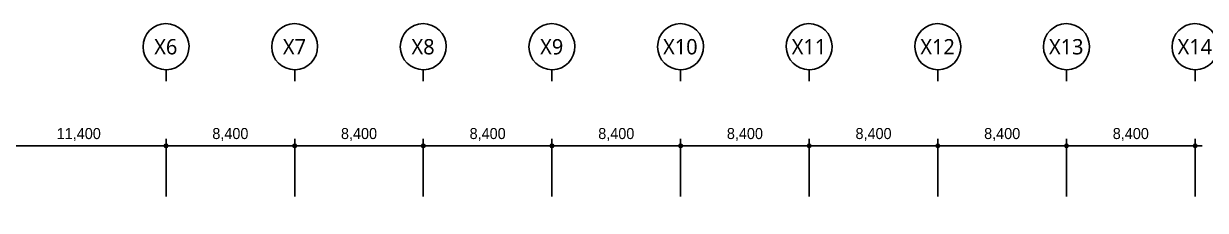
# Model space of a CAD drawing. Header units: millimetres. Extents: x 50157 to 283139, y 29188 to 187058.
# Drawn here: x 127993 to 205160, y 174898 to 187048 of the extents above; entities that cross this region are included whole.
import ezdxf
from ezdxf.enums import TextEntityAlignment as Align

# ---------------------------------------------------------------- set-up
doc = ezdxf.new("R2010")
doc.units = ezdxf.units.MM
doc.layers.get('Defpoints').update_dxf_attribs({"color": 163})
doc.layers.add('AA-AXIS-BUBL(T)', color=3, linetype='Continuous')
doc.layers.add('DIM', color=7, linetype='Continuous')
doc.styles.add('GHS', font='romans', dxfattribs={"bigfont": 'ngsw.shx'})
doc.styles.add('U', font='')
doc.styles.add('맑은고딕', font='malgun.ttf')
doc.styles.get('U').set_extended_font_data('HY울릉도L')
doc.dimstyles.new('rednautilus', dxfattribs={"dimtxt": 2.4, "dimasz": 0.77, "dimexe": 1.5, "dimexo": 3, "dimgap": 1, "dimtad": 1, "dimdec": 0, "dimzin": 0, "dimdsep": 46, "dimlunit": 6, "dimtxsty": 'GHS', "dimblk": 'DIMDOT', "dimcen": 5, "dimclrd": 7, "dimclre": 7, "dimclrt": 3, "dimadec": 0, "dimazin": 0, "dimtfac": 1, "dimtdec": 0, "dimtix": 1, "dimtmove": 2, "dimatfit": 1, "dimldrblk": 'DIMDOT', "dimfxl": 1, "dimtolj": 1, "dimtzin": 0, "dimarcsym": 0})

# ---------------------------------------------------------------- blocks, each defined once
blk = doc.blocks.new('DIMDOT')
at = {"color": 0}
blk.add_line((-2, 0), (2, 0), dxfattribs=at)
for radius in [0.5, 0.25]:
    blk.add_circle((0, 0), radius, dxfattribs=at)
blk = doc.blocks.new('*D41')
at = {"layer": 'Defpoints', "color": 0}
for p in [(-2611987, 823376), (-2620387, 819176), (-2611987, 819176)]:
    blk.add_point(p, dxfattribs=at)
at = {"layer": 'DIM', "color": 7, "lineweight": -2}
for p, q in [((-2620387, 820076), (-2620387, 823826)), ((-2611987, 820076), (-2611987, 823826)), ((-2620156, 823376), (-2612218, 823376))]:
    blk.add_line(p, q, dxfattribs=at)
at = {"layer": 'DIM', "color": 7, "lineweight": -2, "xscale": 231, "yscale": 231, "zscale": 231, "rotation": 180}
blk.add_blockref('DIMDOT', (-2620387, 823376), dxfattribs=at)
at = {"layer": 'DIM', "color": 7, "lineweight": -2, "xscale": 231, "yscale": 231, "zscale": 231}
blk.add_blockref('DIMDOT', (-2611987, 823376), dxfattribs=at)
at = {"layer": 'DIM', "color": 3, "insert": (-2616187, 824107), "char_height": 720, "attachment_point": 5, "style": 'U'}
blk.add_mtext('\\A1;8,400', dxfattribs=at)
blk = doc.blocks.new('*D44')
at = {"layer": 'Defpoints', "color": 0}
for p in [(-2620387, 823376), (-2631787, 819176), (-2620387, 819176)]:
    blk.add_point(p, dxfattribs=at)
at = {"layer": 'DIM', "color": 7, "lineweight": -2}
for p, q in [((-2631787, 820076), (-2631787, 823826)), ((-2620387, 820076), (-2620387, 823826)), ((-2631556, 823376), (-2620618, 823376))]:
    blk.add_line(p, q, dxfattribs=at)
at = {"layer": 'DIM', "color": 7, "lineweight": -2, "xscale": 231, "yscale": 231, "zscale": 231, "rotation": 180}
blk.add_blockref('DIMDOT', (-2631787, 823376), dxfattribs=at)
at = {"layer": 'DIM', "color": 7, "lineweight": -2, "xscale": 231, "yscale": 231, "zscale": 231}
blk.add_blockref('DIMDOT', (-2620387, 823376), dxfattribs=at)
at = {"layer": 'DIM', "color": 3, "insert": (-2626087, 824107), "char_height": 720, "attachment_point": 5, "style": 'U'}
blk.add_mtext('\\A1;11,400', dxfattribs=at)
blk = doc.blocks.new('*D49')
at = {"layer": 'Defpoints', "color": 0}
for p in [(-2603587, 823376), (-2611987, 819176), (-2603587, 819176)]:
    blk.add_point(p, dxfattribs=at)
at = {"layer": 'DIM', "color": 7, "lineweight": -2}
for p, q in [((-2611987, 820076), (-2611987, 823826)), ((-2603587, 820076), (-2603587, 823826)), ((-2611756, 823376), (-2603818, 823376))]:
    blk.add_line(p, q, dxfattribs=at)
at = {"layer": 'DIM', "color": 7, "lineweight": -2, "xscale": 231, "yscale": 231, "zscale": 231, "rotation": 180}
blk.add_blockref('DIMDOT', (-2611987, 823376), dxfattribs=at)
at = {"layer": 'DIM', "color": 7, "lineweight": -2, "xscale": 231, "yscale": 231, "zscale": 231}
blk.add_blockref('DIMDOT', (-2603587, 823376), dxfattribs=at)
at = {"layer": 'DIM', "color": 3, "insert": (-2607787, 824107), "char_height": 720, "attachment_point": 5, "style": 'U'}
blk.add_mtext('\\A1;8,400', dxfattribs=at)
blk = doc.blocks.new('*D50')
at = {"layer": 'Defpoints', "color": 0}
for p in [(-2595187, 823376), (-2603587, 819176), (-2595187, 819176)]:
    blk.add_point(p, dxfattribs=at)
at = {"layer": 'DIM', "color": 7, "lineweight": -2}
for p, q in [((-2603587, 820076), (-2603587, 823826)), ((-2595187, 820076), (-2595187, 823826)), ((-2603356, 823376), (-2595418, 823376))]:
    blk.add_line(p, q, dxfattribs=at)
at = {"layer": 'DIM', "color": 7, "lineweight": -2, "xscale": 231, "yscale": 231, "zscale": 231, "rotation": 180}
blk.add_blockref('DIMDOT', (-2603587, 823376), dxfattribs=at)
at = {"layer": 'DIM', "color": 7, "lineweight": -2, "xscale": 231, "yscale": 231, "zscale": 231}
blk.add_blockref('DIMDOT', (-2595187, 823376), dxfattribs=at)
at = {"layer": 'DIM', "color": 3, "insert": (-2599387, 824107), "char_height": 720, "attachment_point": 5, "style": 'U'}
blk.add_mtext('\\A1;8,400', dxfattribs=at)
blk = doc.blocks.new('*D51')
at = {"layer": 'Defpoints', "color": 0}
for p in [(-2586787, 823376), (-2595187, 819176), (-2586787, 819176)]:
    blk.add_point(p, dxfattribs=at)
at = {"layer": 'DIM', "color": 7, "lineweight": -2}
for p, q in [((-2595187, 820076), (-2595187, 823826)), ((-2586787, 820076), (-2586787, 823826)), ((-2594956, 823376), (-2587018, 823376))]:
    blk.add_line(p, q, dxfattribs=at)
at = {"layer": 'DIM', "color": 7, "lineweight": -2, "xscale": 231, "yscale": 231, "zscale": 231, "rotation": 180}
blk.add_blockref('DIMDOT', (-2595187, 823376), dxfattribs=at)
at = {"layer": 'DIM', "color": 7, "lineweight": -2, "xscale": 231, "yscale": 231, "zscale": 231}
blk.add_blockref('DIMDOT', (-2586787, 823376), dxfattribs=at)
at = {"layer": 'DIM', "color": 3, "insert": (-2590987, 824107), "char_height": 720, "attachment_point": 5, "style": 'U'}
blk.add_mtext('\\A1;8,400', dxfattribs=at)
blk = doc.blocks.new('*D52')
at = {"layer": 'Defpoints', "color": 0}
for p in [(-2578387, 823376), (-2586787, 819176), (-2578387, 819176)]:
    blk.add_point(p, dxfattribs=at)
at = {"layer": 'DIM', "color": 7, "lineweight": -2}
for p, q in [((-2586787, 820076), (-2586787, 823826)), ((-2578387, 820076), (-2578387, 823826)), ((-2586556, 823376), (-2578618, 823376))]:
    blk.add_line(p, q, dxfattribs=at)
at = {"layer": 'DIM', "color": 7, "lineweight": -2, "xscale": 231, "yscale": 231, "zscale": 231, "rotation": 180}
blk.add_blockref('DIMDOT', (-2586787, 823376), dxfattribs=at)
at = {"layer": 'DIM', "color": 7, "lineweight": -2, "xscale": 231, "yscale": 231, "zscale": 231}
blk.add_blockref('DIMDOT', (-2578387, 823376), dxfattribs=at)
at = {"layer": 'DIM', "color": 3, "insert": (-2582587, 824107), "char_height": 720, "attachment_point": 5, "style": 'U'}
blk.add_mtext('\\A1;8,400', dxfattribs=at)
blk = doc.blocks.new('*D53')
at = {"layer": 'Defpoints', "color": 0}
for p in [(-2569987, 823376), (-2578387, 819176), (-2569987, 819176)]:
    blk.add_point(p, dxfattribs=at)
at = {"layer": 'DIM', "color": 7, "lineweight": -2}
for p, q in [((-2578387, 820076), (-2578387, 823826)), ((-2569987, 820076), (-2569987, 823826)), ((-2578156, 823376), (-2570218, 823376))]:
    blk.add_line(p, q, dxfattribs=at)
at = {"layer": 'DIM', "color": 7, "lineweight": -2, "xscale": 231, "yscale": 231, "zscale": 231, "rotation": 180}
blk.add_blockref('DIMDOT', (-2578387, 823376), dxfattribs=at)
at = {"layer": 'DIM', "color": 7, "lineweight": -2, "xscale": 231, "yscale": 231, "zscale": 231}
blk.add_blockref('DIMDOT', (-2569987, 823376), dxfattribs=at)
at = {"layer": 'DIM', "color": 3, "insert": (-2574187, 824107), "char_height": 720, "attachment_point": 5, "style": 'U'}
blk.add_mtext('\\A1;8,400', dxfattribs=at)
blk = doc.blocks.new('*D59')
at = {"layer": 'Defpoints', "color": 0}
for p in [(-2561587, 823376), (-2569987, 819176), (-2561587, 819176)]:
    blk.add_point(p, dxfattribs=at)
at = {"layer": 'DIM', "color": 7, "lineweight": -2}
for p, q in [((-2569987, 820076), (-2569987, 823826)), ((-2561587, 820076), (-2561587, 823826)), ((-2569756, 823376), (-2561818, 823376))]:
    blk.add_line(p, q, dxfattribs=at)
at = {"layer": 'DIM', "color": 7, "lineweight": -2, "xscale": 231, "yscale": 231, "zscale": 231, "rotation": 180}
blk.add_blockref('DIMDOT', (-2569987, 823376), dxfattribs=at)
at = {"layer": 'DIM', "color": 7, "lineweight": -2, "xscale": 231, "yscale": 231, "zscale": 231}
blk.add_blockref('DIMDOT', (-2561587, 823376), dxfattribs=at)
at = {"layer": 'DIM', "color": 3, "insert": (-2565787, 824107), "char_height": 720, "attachment_point": 5, "style": 'U'}
blk.add_mtext('\\A1;8,400', dxfattribs=at)
blk = doc.blocks.new('*D60')
at = {"layer": 'Defpoints', "color": 0}
for p in [(-2553187, 823376), (-2561587, 819176), (-2553187, 819176)]:
    blk.add_point(p, dxfattribs=at)
at = {"layer": 'DIM', "color": 7, "lineweight": -2}
for p, q in [((-2561587, 820076), (-2561587, 823826)), ((-2553187, 820076), (-2553187, 823826)), ((-2561356, 823376), (-2553418, 823376))]:
    blk.add_line(p, q, dxfattribs=at)
at = {"layer": 'DIM', "color": 7, "lineweight": -2, "xscale": 231, "yscale": 231, "zscale": 231, "rotation": 180}
blk.add_blockref('DIMDOT', (-2561587, 823376), dxfattribs=at)
at = {"layer": 'DIM', "color": 7, "lineweight": -2, "xscale": 231, "yscale": 231, "zscale": 231}
blk.add_blockref('DIMDOT', (-2553187, 823376), dxfattribs=at)
at = {"layer": 'DIM', "color": 3, "insert": (-2557387, 824107), "char_height": 720, "attachment_point": 5, "style": 'U'}
blk.add_mtext('\\A1;8,400', dxfattribs=at)
blk = doc.blocks.new('AXIS-2')
at = {"layer": 'AA-AXIS-BUBL(T)'}
for points in [[(-2620352.9, 828326.1, 178.1842936), (-2620386.6, 828325.7), (-2620386.6, 827575.6)], [(-2611952.9, 828326.1, 178.1842936), (-2611986.6, 828325.7), (-2611986.6, 827575.6)], [(-2603552.9, 828326.1, 178.1842936), (-2603586.6, 828325.7), (-2603586.6, 827575.6)], [(-2595152.9, 828326.1, 178.1842936), (-2595186.6, 828325.7), (-2595186.6, 827575.6)], [(-2586752.9, 828326.1, 178.1842936), (-2586786.6, 828325.7), (-2586786.6, 827575.6)], [(-2578352.9, 828326.1, 178.1842936), (-2578386.6, 828325.7), (-2578386.6, 827575.6)], [(-2569952.9, 828326.1, 178.1842936), (-2569986.6, 828325.7), (-2569986.6, 827575.6)], [(-2561552.9, 828326.1, 178.1842936), (-2561586.6, 828325.7), (-2561586.6, 827575.6)], [(-2553152.9, 828326.1, 178.1842936), (-2553186.6, 828325.7), (-2553186.6, 827575.6)]]:
    blk.add_lwpolyline(points, format="xyb", dxfattribs=at)
at = {"layer": 'AA-AXIS-BUBL(T)', "style": '맑은고딕'}
for s, p in [('X6', (-2620403.4, 829825.6)), ('X8', (-2603603.4, 829825.6)), ('X9', (-2595203.4, 829825.6)), ('X10', (-2586803.4, 829825.6)), ('X12', (-2570003.4, 829825.6)), ('X13', (-2561603.4, 829825.6)), ('X14', (-2553203.4, 829825.6)), ('X7', (-2612003.4, 829825.6)), ('X11', (-2578403.4, 829825.6))]:
    blk.add_text(s, height=1000, dxfattribs=at).set_placement(p, align=Align.MIDDLE_CENTER)
at = {"layer": 'DIM'}
for p1, p2, picture, middle in [((-2631786.6, 819175.6), (-2620386.6, 819175.6), '*D44', (-2626086.6, 824106.9)), ((-2620386.6, 819175.6), (-2611986.6, 819175.6), '*D41', (-2616186.6, 824106.9)), ((-2611986.6, 819175.6), (-2603586.6, 819175.6), '*D49', (-2607786.6, 824106.9)), ((-2603586.6, 819175.6), (-2595186.6, 819175.6), '*D50', (-2599386.6, 824106.9)), ((-2595186.6, 819175.6), (-2586786.6, 819175.6), '*D51', (-2590986.6, 824106.9)), ((-2586786.6, 819175.6), (-2578386.6, 819175.6), '*D52', (-2582586.6, 824106.9)), ((-2578386.6, 819175.6), (-2569986.6, 819175.6), '*D53', (-2574186.6, 824106.9)), ((-2569986.6, 819175.6), (-2561586.6, 819175.6), '*D59', (-2565786.6, 824106.9)), ((-2561586.6, 819175.6), (-2553186.6, 819175.6), '*D60', (-2557386.6, 824106.9))]:
    dim = blk.add_aligned_dim(p1=p1, p2=p2, distance=4200, dimstyle='rednautilus', override={"dimscale": 300, "dimtxsty": 'U', "dimblk": 'DIMDOT'}, dxfattribs=at)
    dim.commit()
    dim.dimension.update_dxf_attribs({"geometry": picture, "text_midpoint": middle})

msp = doc.modelspace()

# ---------------------------------------------------------------- block references
msp.add_blockref('AXIS-2', (2757679, -644277))

doc.saveas('drawing.dxf')
